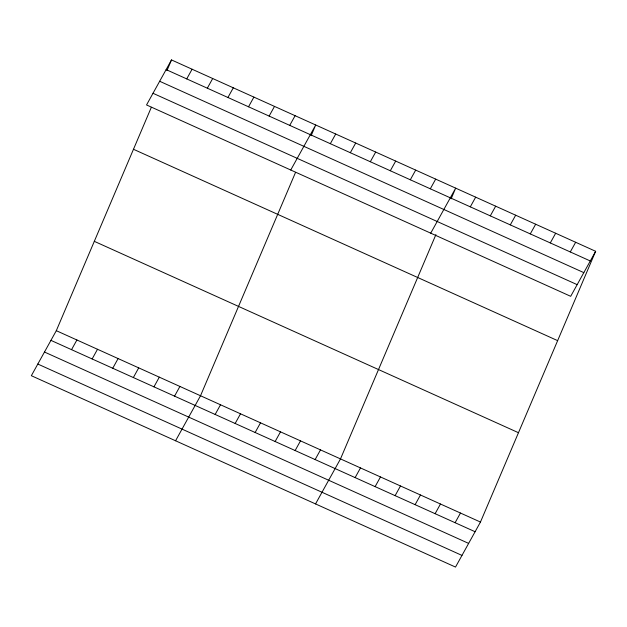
<?xml version="1.0" encoding="UTF-8"?>
<svg xmlns="http://www.w3.org/2000/svg" width="627" height="627" viewBox="0 0 627 627"><rect width="100%" height="100%" fill="white"/><g stroke="black" fill="none" stroke-linecap="round" stroke-linejoin="round"><path stroke-width="0.94" d="M595.65 251.294L570.695 296.312L146.538 104.944L171.492 59.926L595.65 251.294L480.462 522.056L455.508 567.074L31.35 375.706L56.305 330.688L151.342 107.28M166.931 70.647L171.492 59.926M295.56 172.347L200.515 395.755L175.568 440.773M311.141 135.714L315.702 124.992L290.748 170.011M435.914 234.608L340.492 458.909L315.538 503.92M451.119 198.861L455.68 188.139L430.725 233.158M186.728 78.9L192.089 69.221M207.333 88.195L212.694 78.516M71.541 349.662L76.909 339.983M227.93 97.491L233.299 87.811M92.145 358.957L97.506 349.278M248.535 106.786L253.896 97.107M112.742 368.253L118.111 358.573M269.132 116.081L274.501 106.402M133.347 377.548L138.708 367.869M289.737 125.376L295.105 115.697M153.952 386.843L159.313 377.164M174.549 396.139L179.918 386.459M330.335 143.693L335.704 134.013M350.328 152.714L355.697 143.034M215.147 414.455L220.516 404.776M370.33 161.735L375.691 152.055M235.149 423.476L240.509 413.796M390.323 170.756L395.692 161.076M255.142 432.497L260.503 422.817M410.317 179.777L415.685 170.097M275.135 441.518L280.504 431.838M430.318 188.798L435.679 179.118M295.137 450.539L300.498 440.859M315.13 459.567L320.491 449.888M470.305 206.839L475.674 197.16M490.306 215.86L495.667 206.181M355.125 477.609L360.486 467.93M510.3 224.881L515.668 215.202M375.118 486.63L380.479 476.951M530.293 233.902L535.662 224.231M395.112 495.651L400.481 485.972M550.294 242.931L555.655 233.252M415.113 504.672L420.474 494.993M570.288 251.952L575.657 242.273M435.107 513.693L440.467 504.014M455.1 522.714L460.469 513.035M166.124 69.605L590.281 260.973M159.658 81.267L583.823 272.635M153.004 93.282L577.161 284.65M133.48 149.281L557.638 340.641M94.316 241.34L518.474 432.708M56.305 330.688L480.462 522.056M50.936 340.367L475.101 531.735M44.478 352.029L468.635 543.397M37.816 364.044L461.974 555.412"/></g></svg>
